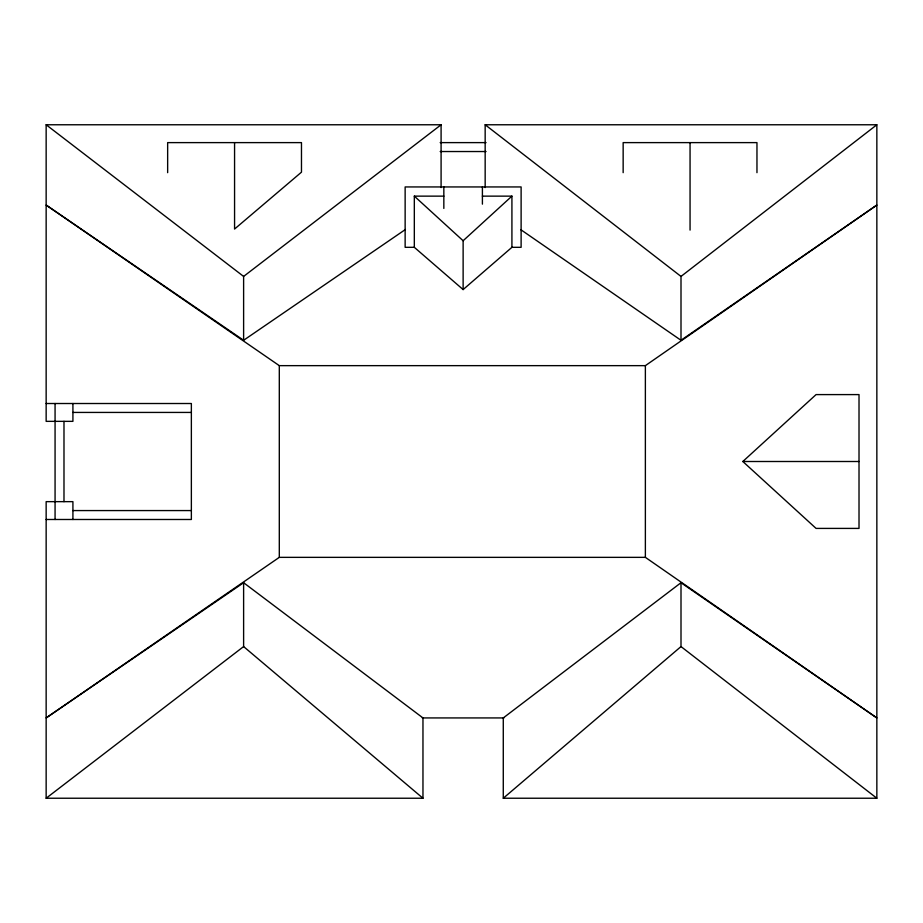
<?xml version="1.0" encoding="UTF-8"?>
<svg xmlns="http://www.w3.org/2000/svg" width="923" height="923" viewBox="0 0 923 923"><rect width="100%" height="100%" fill="white"/><g stroke="black" fill="none" stroke-linecap="round" stroke-linejoin="round"><path stroke-width="1.38" d="M463.127 289.58L463.127 240.741L511.919 196.138L511.919 247.318L463.127 289.58L414.323 247.318L405.139 247.318L405.139 186.942L521.114 186.942L521.114 247.318L511.919 247.318M742.83 461.5L816.07 394.594L859.013 394.594L859.013 528.406L816.07 528.406L742.83 461.5L859.013 461.5M681.001 582.713L503.277 717.932L503.277 798.233L681.001 646.573L681.001 582.713L876.85 717.932L645.373 557.354L279.3 557.354L46.15 717.932L243.614 582.713L422.965 717.932L422.965 798.233L46.15 798.233L46.15 501.651L72.917 501.651L72.917 519.487M520.803 229.677L681.001 340.287L681.001 276.427L876.85 124.767L876.85 798.233L503.277 798.233M405.405 229.504L243.614 340.287L243.614 276.427L441.09 124.767L441.09 187.577M46.15 798.233L243.614 646.573L243.614 582.713M243.614 340.287L46.15 205.068L279.3 365.646L645.373 365.646L876.85 205.068L681.001 340.287M72.917 403.513L72.917 421.35L46.15 421.35L46.15 124.767L441.09 124.767M485.163 187.577L485.163 124.767L876.85 124.767M440.179 142.615L486.063 142.615M440.179 151.534L486.063 151.534M414.323 247.318L414.323 196.138L443.871 196.138M482.371 196.138L511.919 196.138M46.15 403.513L191.361 403.513L191.361 519.487L46.15 519.487M72.917 412.431L191.361 412.431M72.917 510.569L191.361 510.569M422.319 717.932L503.935 717.932M46.15 124.767L243.614 276.427M485.163 124.767L681.001 276.427M681.001 646.573L876.85 798.233M243.614 646.573L422.965 798.233M414.323 196.138L463.127 240.741M756.964 172.67L756.964 142.615L623.152 142.615L623.152 172.67M690.058 142.615L690.058 230.104M645.373 365.646L645.373 557.354M482.406 186.942L482.406 204.145M443.836 186.942L443.836 208.436M279.3 365.646L279.3 557.354M234.569 142.615L234.569 229.042L301.475 172.163L301.475 142.615L167.651 142.615L167.651 172.67M63.987 421.35L63.987 501.651M55.068 403.513L55.068 519.487"/></g></svg>
